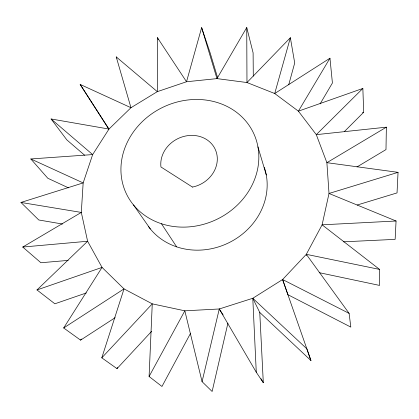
<?xml version="1.0" encoding="UTF-8"?>
<svg xmlns="http://www.w3.org/2000/svg" width="419" height="419" viewBox="0 0 419 419"><rect width="100%" height="100%" fill="white"/><g stroke="black" fill="none" stroke-linecap="round" stroke-linejoin="round"><path stroke-width="0.63" d="M343.496 241.826L395.138 239.364L396.065 221.002L322.101 224.825L306.305 254.328L282.6 279.531L252.783 298.276L219.268 308.976L184.831 310.819L152.259 303.848L124.019 288.895L102.047 267.411L87.613 241.25L81.312 212.423L83.156 182.92L92.662 154.59L108.977 129.062L130.969 107.709L157.314 91.651L186.523 81.752L216.979 78.615L246.974 82.538L274.717 93.521L298.401 111.166L316.298 134.651L326.888 162.677L329.015 193.463L322.101 224.825L379.567 269.412L379.546 285.412L319.189 272.659M217.592 77.609L210.066 52.642L201.639 27.623L186.523 81.752L157.408 37.647L157.314 91.651L116.231 56.905L130.969 107.709L80.16 84.428L108.799 129.136M344.376 131.576L363.687 112.276L362.854 88.44L316.298 134.651L386.365 127.172L385.988 149.593L356.978 166.951M190.54 333.309L161.964 386.47L149.091 376.492L152.259 303.848L101.796 357.831L117.011 368.641L151.652 331.303M386.365 127.172L326.888 162.677L398.05 172.345L397.034 192.908L357.208 205.017M227.926 323.149L212.124 391.482L202.073 381.651L184.831 310.819L149.091 376.492M202.073 381.651L219.268 308.976L223.144 314.936M288.701 84.821L294.704 62.986L290.367 37.72L246.974 82.538L246.744 27.518L216.979 78.615L201.639 27.623M290.367 37.72L274.717 93.521L329.957 58.21L332.414 82.993L320.121 103.86M117.011 368.641L117.404 367.395M101.796 357.831L124.019 288.895L63.678 327.972L80.584 340.134L115.141 317.686M329.957 58.21L298.401 111.166L362.854 88.44M80.584 340.134L81.281 339.023M63.678 327.972L102.047 267.411L36.982 289.948L54.868 303.796L86.351 292.939M36.982 289.948L87.613 241.25L22.746 247.053L40.91 262.739L68.213 260.398M22.746 247.053L81.312 212.423L20.95 202.45L38.778 219.985L62.483 224.029M362.461 112.706L363.687 112.276M20.95 202.45L83.156 182.92L30.828 158.958L92.662 154.59L51.097 118.97L108.977 129.062L80.16 84.428M398.05 172.345L329.015 193.463L396.065 221.002M306.608 255.59L306.305 254.328L379.567 269.412M68.459 187.843L47.808 178.258L30.828 158.958M282.6 279.531L349.111 313.381L350.818 327.098L287.921 294.698L282.6 279.531L310.956 360.576L259.759 312.443L252.783 298.276L256.276 372.25L263.305 382.694L259.759 312.443M84.601 155.203L66.825 139.867L51.097 118.97M252.783 298.276L306.818 348.791L310.956 360.576M306.305 254.328L349.111 313.381M133.478 204.928L150.358 228.973M161.446 223.736L176.65 246.854M261 378.755L263.305 382.694M219.268 308.976L256.276 372.25M116.231 56.905L116.838 58.052M157.408 37.647L158.173 39.433M257.942 146.891A70.45 62.185 -25.8 0 1 165.5 224.919A70.45 62.185 -25.8 0 1 146.221 118.069A70.45 62.185 -25.8 0 1 257.942 146.891L266.28 174.953M246.744 27.518L253.102 52.846L253.286 76.143M264.331 167.406A65.642 58.979 -25.8 0 1 229.743 242.308A65.642 58.979 -25.8 0 1 148.389 226.407M192.462 187.078L160.943 166.972A28.885 25.48 -25.8 0 1 185.816 135.971A28.885 25.48 -25.8 0 1 217.115 155.936A28.885 25.48 -25.8 0 1 192.462 187.078"/></g></svg>
